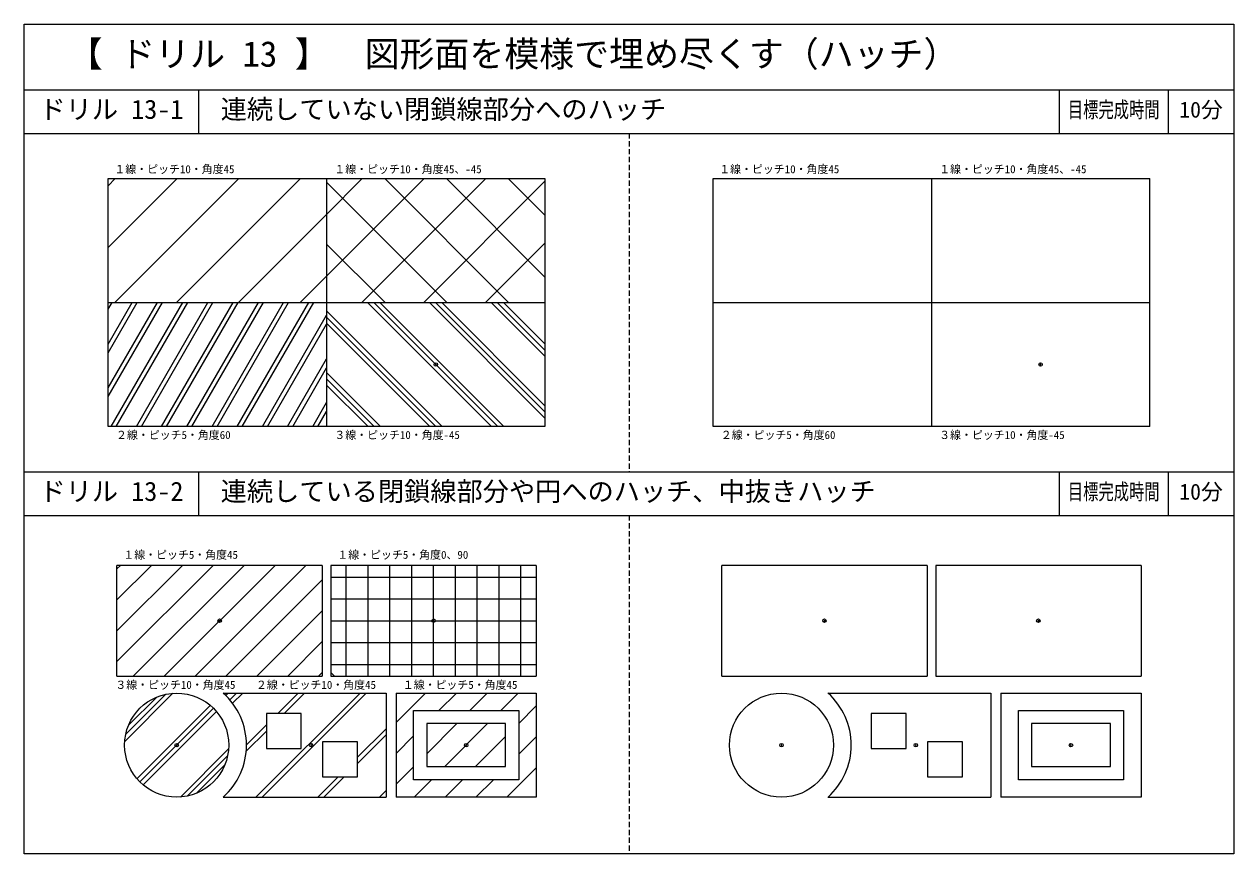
# Model space of a CAD drawing. Units: millimetres, scale not verified. Extents: x -13850 to 13850, y -9500 to 9500.
import ezdxf
from ezdxf.enums import TextEntityAlignment as Align

# ---------------------------------------------------------------- set-up
doc = ezdxf.new("R2010")
doc.units = ezdxf.units.MM
doc.header["$LTSCALE"] = 100
doc.header["$PDMODE"] = 32
doc.header["$PDSIZE"] = 80
doc.linetypes.add('DASHED1', pattern=[1.8, 1.2, -0.6])
for name, color, linetype in [('0-0', 7, 'Continuous'), ('D-0', 4, 'Continuous'), ('E-0', 4, 'Continuous'), ('F-0', 7, 'Continuous')]:
    doc.layers.add(name, color=color, linetype=linetype)
doc.styles.add('ＭＳ ゴシック', font='')
doc.styles.get('ＭＳ ゴシック').set_extended_font_data('MS Gothic')

msp = doc.modelspace()

# ---------------------------------------------------------------- linework, layer by layer
at = {"layer": '0-0'}
for p, q in [((1925, 287.5), (1925, 5962.5)), ((1925, 5962.5), (11925, 5962.5)), ((6925, 5962.5), (6925, 287.5)), ((11925, 287.5), (11925, 5962.5)), ((1925, 3125), (11925, 3125)), ((11925, 287.5), (1925, 287.5)), ((6825, -2893.5), (2125, -2893.5)), ((2125, -5431), (2125, -2893.5)), ((6825, -2893.5), (6825, -5431)), ((11725, -2893.5), (11725, -5431)), ((2125, -5431), (6825, -5431)), ((7025, -5431), (11725, -5431)), ((4557, -5819), (8286.9, -5819)), ((8286.9, -5819), (8286.9, -8202.1)), ((8517.7, -5819), (11725, -5819)), ((8517.7, -5819), (8517.7, -8202.1)), ((11725, -5819), (11725, -8202.1)), ((8917.7, -6219), (11325, -6219)), ((11325, -6219), (11325, -7802.1)), ((9217.7, -6519), (9217.7, -7502.1)), ((11025, -6519), (9217.7, -6519)), ((11025, -7502.1), (11025, -6519)), ((6834.9, -6936.4), (6834.9, -7736.4)), ((7634.9, -6936.4), (6834.9, -6936.4)), ((7634.9, -7736.4), (7634.9, -6936.4)), ((6834.9, -7736.4), (7634.9, -7736.4)), ((9217.7, -7502.1), (11025, -7502.1)), ((4557, -8202.1), (8286.9, -8202.1)), ((11725, -8202.1), (8517.7, -8202.1))]:
    msp.add_line(p, q, dxfattribs=at)
for points in [[(11725, -2893.5), (7025, -2893.5), (7025, -5431)], [(11325, -7802.1), (8917.7, -7802.1), (8917.7, -6219)]]:
    msp.add_lwpolyline(points, dxfattribs=at)
msp.add_lwpolyline([(5545.1, -6285.8), (5545.1, -7085.8), (6345.1, -7085.8), (6345.1, -6285.8)], close=True, dxfattribs=at)
msp.add_circle((3491.7, -7010.5), 1191.6, dxfattribs=at)
msp.add_arc((3491.7, -7010.5), 1598.4, 311.79987, 48.20013, dxfattribs=at)
at = {"layer": 'E-0'}
for p, q in [((-11925, 4386.8), (-10349.3, 5962.5)), ((-11925, 5801), (-11763.5, 5962.5)), ((-11772.6, 3125), (-8935.1, 5962.5)), ((-10358.4, 3125), (-7520.9, 5962.5)), ((-6925, 3730), (-4692.5, 5962.5)), ((-6925, 5144.2), (-6106.7, 5962.5)), ((-6925, 5879.8), (-4170.2, 3125)), ((-6115.7, 3125), (-3278.2, 5962.5)), ((-5593.5, 5962.5), (-2756, 3125)), ((-4701.5, 3125), (-1925, 5901.5)), ((-4179.3, 5962.5), (-1925, 3708.2)), ((-2765, 5962.5), (-1925, 5122.5)), ((-8944.2, 3125), (-6925, 5144.2)), ((-6925, 4465.6), (-5584.4, 3125)), ((-3287.3, 3125), (-1925, 4487.3)), ((-7530, 3125), (-6925, 3730)), ((-11925, 972.3), (-10682.1, 3125)), ((-11925, 1172.3), (-10797.6, 3125)), ((-11925, 1972.3), (-11259.5, 3125)), ((-11925, 2172.3), (-11375, 3125)), ((-11925, 2972.3), (-11836.8, 3125)), ((-11858.5, 287.5), (-10220.3, 3125)), ((-11743, 287.5), (-10104.8, 3125)), ((-11281.1, 287.5), (-9642.9, 3125)), ((-11165.7, 287.5), (-9527.4, 3125)), ((-10703.8, 287.5), (-9065.6, 3125)), ((-10588.3, 287.5), (-8950.1, 3125)), ((-10126.4, 287.5), (-8488.2, 3125)), ((-10011, 287.5), (-8372.7, 3125)), ((-9549.1, 287.5), (-7910.9, 3125)), ((-9433.6, 287.5), (-7795.4, 3125)), ((-8971.7, 287.5), (-7333.5, 3125)), ((-8856.3, 287.5), (-7218, 3125)), ((-5985.2, 3125), (-3147.7, 287.5)), ((-5843.8, 3125), (-3006.2, 287.5)), ((-5702.3, 3125), (-2864.8, 287.5)), ((-4571, 3125), (-1925, 479)), ((-4429.5, 3125), (-1925, 620.5)), ((-4288.1, 3125), (-1925, 761.9)), ((-3156.7, 3125), (-1925, 1893.3)), ((-3015.3, 3125), (-1925, 2034.7)), ((-2873.9, 3125), (-1925, 2176.1)), ((-8394.4, 287.5), (-6925, 2832.5)), ((-6925, 2933.5), (-4279, 287.5)), ((-6925, 2792), (-4420.5, 287.5)), ((-8278.9, 287.5), (-6925, 2632.5)), ((-6925, 2650.6), (-4561.9, 287.5)), ((-7817, 287.5), (-6925, 1832.5)), ((-7701.6, 287.5), (-6925, 1632.5)), ((-6925, 1519.2), (-5693.3, 287.5)), ((-6925, 1377.8), (-5834.7, 287.5)), ((-6925, 1236.4), (-5976.1, 287.5)), ((-7239.7, 287.5), (-6925, 832.5)), ((-7124.2, 287.5), (-6925, 632.5)), ((-11725, -5098.1), (-9520.5, -2893.5)), ((-11725, -4391), (-10227.6, -2893.5)), ((-11725, -3683.9), (-10934.7, -2893.5)), ((-11725, -2976.8), (-11641.8, -2893.5)), ((-11350.9, -5431), (-8813.4, -2893.5)), ((-10643.7, -5431), (-8106.3, -2893.5)), ((-9936.6, -5431), (-7399.1, -2893.5)), ((-6475, -5431), (-6475, -2893.5)), ((-5975, -5431), (-5975, -2893.5)), ((-5475, -5431), (-5475, -2893.5)), ((-4975, -5431), (-4975, -2893.5)), ((-4475, -5431), (-4475, -2893.5)), ((-3975, -5431), (-3975, -2893.5)), ((-3475, -5431), (-3475, -2893.5)), ((-2975, -5431), (-2975, -2893.5)), ((-2475, -5431), (-2475, -2893.5)), ((-9229.5, -5431), (-7025, -3226.5)), ((-6825, -3162.3), (-2125, -3162.3)), ((-6825, -3662.3), (-2125, -3662.3)), ((-8522.4, -5431), (-7025, -3933.6)), ((-6825, -4162.3), (-2125, -4162.3)), ((-7815.3, -5431), (-7025, -4640.7)), ((-6825, -4662.3), (-2125, -4662.3)), ((-6825, -5162.3), (-2125, -5162.3)), ((-7108.2, -5431), (-7025, -5347.8)), ((-6825, -5347.8), (-6741.8, -5431)), ((-11546.9, -6926.3), (-10442.5, -5821.9)), ((-11523.6, -6761.6), (-10607.3, -5845.2)), ((-11460, -6556.6), (-10812.3, -5908.8)), ((-9234.5, -5873.9), (-9179.5, -5819)), ((-9234.5, -5873.9), (-9179.5, -5819)), ((-9142.3, -5973.1), (-8988.2, -5819)), ((-9079.5, -6051.7), (-8846.8, -5819)), ((-8542.9, -8202.1), (-6159.8, -5819)), ((-8401.4, -8202.1), (-6018.3, -5819)), ((-8040.9, -6285.8), (-7574, -5819)), ((-7899.4, -6285.8), (-7432.5, -5819)), ((-5332.3, -6492.8), (-4658.4, -5819)), ((-4351.3, -6219), (-3951.3, -5819)), ((-3644.2, -6219), (-3244.2, -5819)), ((-2937.1, -6219), (-2537.1, -5819)), ((-11268.6, -7779.4), (-9589.5, -6100.2)), ((-11200.9, -7853.1), (-9515.8, -6168)), ((-11127.2, -7920.8), (-9448, -6241.6)), ((-2525, -6514), (-2125, -6114)), ((-8760, -7004.9), (-8304.9, -6549.9)), ((-6215.1, -7288.5), (-5563.1, -6636.5)), ((-4632.3, -7207.1), (-3944.2, -6519)), ((-4220.2, -7502.1), (-3237.1, -6519)), ((-8766.3, -7152.7), (-8304.9, -6691.3)), ((-6215.1, -7429.9), (-5563.1, -6777.9)), ((-5332.3, -7199.9), (-4932.3, -6799.9)), ((-3513.1, -7502.1), (-2825, -6814)), ((-2525, -7221.1), (-2125, -6821.1)), ((-10274.1, -8199.1), (-9169.8, -7094.7)), ((-10109.4, -8175.8), (-9193.1, -7259.5)), ((-9904.4, -8112.2), (-9256.6, -7464.4)), ((-7128.7, -8202.1), (-6663, -7736.4)), ((-6987.2, -8202.1), (-6521.6, -7736.4)), ((-5332.3, -7907.1), (-4932.3, -7507.1)), ((-2798.9, -8202.1), (-2125, -7528.2)), ((-4920.2, -8202.1), (-4520.2, -7802.1)), ((-4213.1, -8202.1), (-3813.1, -7802.1)), ((-3506, -8202.1), (-3106, -7802.1)), ((-5714.4, -8202.1), (-5563.1, -8050.7)), ((-5573, -8202.1), (-5563.1, -8192.2))]:
    msp.add_line(p, q, dxfattribs=at)
at = {"layer": 'E-0', "color": 7}
for p, q in [((-6925, 5962.5), (-6925, 287.5)), ((-11925, 3125), (-1925, 3125)), ((-11725, -5431), (-11725, -2893.5)), ((-7025, -2893.5), (-11725, -2893.5)), ((-7025, -2893.5), (-7025, -5431)), ((-6825, -2893.5), (-6825, -5431)), ((-2125, -2893.5), (-6825, -2893.5)), ((-2125, -2893.5), (-2125, -5431)), ((-11725, -5431), (-7025, -5431)), ((-6825, -5431), (-2125, -5431)), ((-9293, -5819), (-5563.1, -5819)), ((-5563.1, -5819), (-5563.1, -8202.1)), ((-5332.3, -5819), (-5332.3, -8202.1)), ((-5332.3, -5819), (-2125, -5819)), ((-2125, -5819), (-2125, -8202.1)), ((-4932.3, -7802.1), (-4932.3, -6219)), ((-2825, -7502.1), (-2825, -6519)), ((-4632.3, -7502.1), (-2825, -7502.1)), ((-2525, -7802.1), (-4932.3, -7802.1)), ((-9293, -8202.1), (-5563.1, -8202.1)), ((-2125, -8202.1), (-5332.3, -8202.1))]:
    msp.add_line(p, q, dxfattribs=at)
for points in [[(-1925, 287.5), (-11925, 287.5), (-11925, 5962.5)], [(-11925, 5962.5), (-1925, 5962.5), (-1925, 287.5)], [(-4932.3, -6219), (-2525, -6219), (-2525, -7802.1)], [(-2825, -6519), (-4632.3, -6519), (-4632.3, -7502.1)]]:
    msp.add_lwpolyline(points, dxfattribs=at)
for points in [[(-8304.9, -7085.8), (-7504.9, -7085.8), (-7504.9, -6285.8), (-8304.9, -6285.8)], [(-7015.1, -7736.4), (-6215.1, -7736.4), (-6215.1, -6936.4), (-7015.1, -6936.4)]]:
    msp.add_lwpolyline(points, close=True, dxfattribs=at)
msp.add_circle((-10358.3, -7010.5), 1191.6, dxfattribs=at)
msp.add_arc((-10358.3, -7010.5), 1598.4, 311.79987, 48.20013, dxfattribs=at)
at = {"layer": 'E-0', "color": 3}
for p in [(-4425, 1706.2), (9425, 1706.2), (-9375, -4162.3), (-4475, -4162.3), (4475, -4162.3), (9375, -4162.3), (-10358.3, -7010.5), (-7280.6, -7010.5), (-3728.6, -7010.5), (3491.7, -7010.5), (6569.4, -7010.5), (10121.4, -7010.5)]:
    msp.add_point(p, dxfattribs=at)
at = {"layer": 'F-0', "color": 6}
for p, q in [((-13850, 9500), (13850, 9500)), ((-13850, -9500), (-13850, 9500)), ((-13850, 8000), (13850, 8000))]:
    msp.add_line(p, q, dxfattribs=at)
at = {"layer": 'F-0'}
for p, q in [((-9850, 7000), (-9850, 8000)), ((9850, 8000), (9850, 7000)), ((12350, 8000), (12350, 7000)), ((-13850, 7000), (13850, 7000)), ((-13850, -750), (13850, -750)), ((-9850, -1750), (-9850, -750)), ((9850, -750), (9850, -1750)), ((12350, -750), (12350, -1750)), ((-13850, -1750), (13850, -1750))]:
    msp.add_line(p, q, dxfattribs=at)
at = {"layer": 'F-0', "linetype": 'DASHED1'}
for p, q in [((0, 7000), (0, -750)), ((0, -1750), (0, -9500))]:
    msp.add_line(p, q, dxfattribs=at)
at = {"layer": 'F-0', "color": 6}
msp.add_lwpolyline([(13850, 9500), (13850, -9500), (-13850, -9500)], dxfattribs=at)

# ---------------------------------------------------------------- texts
at = {"layer": 'D-0', "style": 'ＭＳ ゴシック'}
for s, p in [('１線・ピッチ10・角度45', (-11784, 6032.1)), ('１線・ピッチ10・角度45、-45', (-6746.9, 6032.1)), ('１線・ピッチ10・角度45', (2066, 6032.1)), ('１線・ピッチ10・角度45、-45', (7103.1, 6032.1)), ('２線・ピッチ5・角度60', (-11746.9, -55)), ('３線・ピッチ10・角度-45', (-6746.9, -55)), ('２線・ピッチ5・角度60', (2103.1, -55)), ('３線・ピッチ10・角度-45', (7103.1, -55)), ('１線・ピッチ5・角度45', (-11579.4, -2798.3)), ('１線・ピッチ5・角度0、90', (-6679.4, -2798.3)), ('３線・ピッチ10・角度45', (-11762, -5777.5)), ('２線・ピッチ10・角度45', (-8543.4, -5777.5)), ('１線・ピッチ5・角度45', (-5180.1, -5777.5))]:
    msp.add_text(s, height=183.3, dxfattribs=at).set_placement(p, align=Align.BOTTOM_LEFT)
at = {"layer": 'F-0', "style": 'ＭＳ ゴシック'}
for s, height, p in [('【 ドリル 13 】\u3000図形面を模様で埋め尽くす（ハッチ）', 586.5, (-12850, 8350)), ('ドリル 13-1', 439.9, (-13500, 7200)), ('連続していない閉鎖線部分へのハッチ', 439.9, (-9350, 7200)), ('10分', 366.6, (12600, 7250)), ('ドリル 13-2', 439.9, (-13500, -1550)), ('連続している閉鎖線部分や円へのハッチ、中抜きハッチ', 439.9, (-9350, -1550)), ('10分', 366.6, (12600, -1500))]:
    msp.add_text(s, height=height, dxfattribs=at).set_placement(p, align=Align.BOTTOM_LEFT)
at = {"layer": 'F-0', "style": 'ＭＳ ゴシック', "width": 0.7}
for p in [(10050, 7250), (10050, -1500)]:
    msp.add_text('目標完成時間', height=366.6, dxfattribs=at).set_placement(p, align=Align.BOTTOM_LEFT)

doc.saveas('drawing.dxf')
